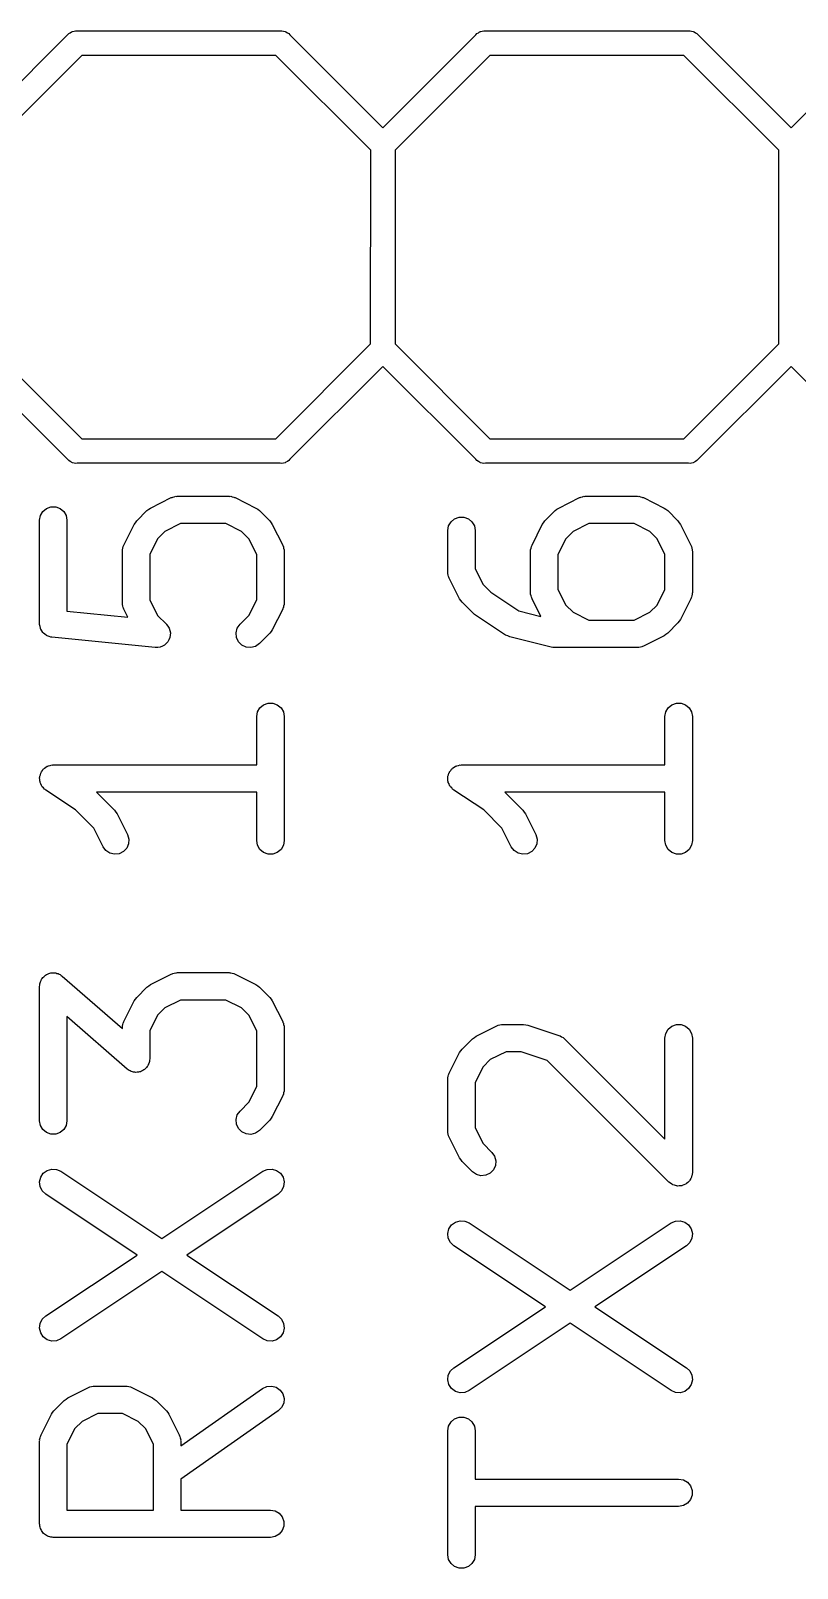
# Model space of a CAD drawing. Extents: x 91 to 202, y -131 to -74.
# Drawn here: x 167.93 to 172.69, y -89.09 to -79.51 of the extents above; entities that cross this region are included whole.
import ezdxf

# ---------------------------------------------------------------- set-up
doc = ezdxf.new("R2010")
doc.units = 0
doc.header["$MEASUREMENT"] = 0
doc.layers.add('BLACK', color=7, linetype='CONTINUOUS')

msp = doc.modelspace()

# ---------------------------------------------------------------- linework, layer by layer
at = {"layer": 'BLACK', "linetype": 'CONTINUOUS'}
for p, q in [((167.577, -80.118), (168.155, -79.5393)), ((168.155, -79.5393), (168.162, -79.5315)), ((168.162, -79.5315), (168.171, -79.5265)), ((168.171, -79.5265), (168.179, -79.5207)), ((168.179, -79.5207), (168.182, -79.5198)), ((168.182, -79.5198), (168.185, -79.5181)), ((168.185, -79.5181), (168.195, -79.5163)), ((168.195, -79.5163), (168.205, -79.5137)), ((168.205, -79.5137), (168.215, -79.5146)), ((168.215, -79.5146), (169.478, -79.5146)), ((169.478, -79.5146), (169.488, -79.5137)), ((169.488, -79.5137), (169.498, -79.5163)), ((169.498, -79.5163), (169.508, -79.5181)), ((169.508, -79.5181), (169.511, -79.5198)), ((169.511, -79.5198), (169.514, -79.5207)), ((169.514, -79.5207), (169.523, -79.5265)), ((169.523, -79.5265), (169.531, -79.5315)), ((169.531, -79.5315), (169.538, -79.5393)), ((169.538, -79.5393), (170.117, -80.118)), ((170.117, -80.118), (170.695, -79.5393)), ((170.695, -79.5393), (170.702, -79.5315)), ((170.702, -79.5315), (170.711, -79.5265)), ((170.711, -79.5265), (170.719, -79.5207)), ((170.719, -79.5207), (170.722, -79.5198)), ((170.722, -79.5198), (170.725, -79.5181)), ((170.725, -79.5181), (170.735, -79.5163)), ((170.735, -79.5163), (170.745, -79.5137)), ((170.745, -79.5137), (170.755, -79.5146)), ((170.755, -79.5146), (172.018, -79.5146)), ((172.018, -79.5146), (172.028, -79.5137)), ((172.028, -79.5137), (172.038, -79.5163)), ((172.038, -79.5163), (172.048, -79.5181)), ((172.048, -79.5181), (172.051, -79.5198)), ((172.051, -79.5198), (172.054, -79.5207)), ((172.054, -79.5207), (172.063, -79.5265)), ((172.063, -79.5265), (172.071, -79.5315)), ((172.071, -79.5315), (172.078, -79.5393)), ((172.078, -79.5393), (172.657, -80.118)), ((172.657, -80.118), (173.235, -79.5393)), ((168.243, -79.667), (167.653, -80.2574)), ((169.45, -79.667), (168.243, -79.667)), ((170.041, -80.2574), (169.45, -79.667)), ((170.783, -79.667), (170.193, -80.2574)), ((171.99, -79.667), (170.783, -79.667)), ((172.581, -80.2574), (171.99, -79.667)), ((170.04, -81.4642), (170.041, -80.2574)), ((170.193, -80.2574), (170.193, -81.4642)), ((172.581, -81.4642), (172.581, -80.2574)), ((167.653, -81.4642), (168.243, -82.0546)), ((169.45, -82.0546), (170.04, -81.4642)), ((170.193, -81.4642), (170.783, -82.0546)), ((171.99, -82.0546), (172.581, -81.4642)), ((168.155, -82.1823), (167.577, -81.6036)), ((170.117, -81.6036), (169.538, -82.1823)), ((170.695, -82.1823), (170.117, -81.6036)), ((172.657, -81.6036), (172.078, -82.1823)), ((173.235, -82.1823), (172.657, -81.6036)), ((168.243, -82.0546), (169.45, -82.0546)), ((170.783, -82.0546), (171.99, -82.0546)), ((168.162, -82.1901), (168.155, -82.1823)), ((168.171, -82.1951), (168.162, -82.1901)), ((168.179, -82.2009), (168.171, -82.1951)), ((168.182, -82.2018), (168.179, -82.2009)), ((168.185, -82.2035), (168.182, -82.2018)), ((168.195, -82.2053), (168.185, -82.2035)), ((168.205, -82.2079), (168.195, -82.2053)), ((168.215, -82.207), (168.205, -82.2079)), ((169.478, -82.207), (168.215, -82.207)), ((169.488, -82.2079), (169.478, -82.207)), ((169.498, -82.2053), (169.488, -82.2079)), ((169.508, -82.2035), (169.498, -82.2053)), ((169.511, -82.2018), (169.508, -82.2035)), ((169.514, -82.2009), (169.511, -82.2018)), ((169.523, -82.1951), (169.514, -82.2009)), ((169.531, -82.1901), (169.523, -82.1951)), ((169.538, -82.1823), (169.531, -82.1901)), ((170.702, -82.1901), (170.695, -82.1823)), ((170.711, -82.1951), (170.702, -82.1901)), ((170.719, -82.2009), (170.711, -82.1951)), ((170.722, -82.2018), (170.719, -82.2009)), ((170.725, -82.2035), (170.722, -82.2018)), ((170.735, -82.2053), (170.725, -82.2035)), ((170.745, -82.2079), (170.735, -82.2053)), ((170.755, -82.207), (170.745, -82.2079)), ((172.018, -82.207), (170.755, -82.207)), ((172.028, -82.2079), (172.018, -82.207)), ((172.038, -82.2053), (172.028, -82.2079)), ((172.048, -82.2035), (172.038, -82.2053)), ((172.051, -82.2018), (172.048, -82.2035)), ((172.054, -82.2009), (172.051, -82.2018)), ((172.063, -82.1951), (172.054, -82.2009)), ((172.071, -82.1901), (172.063, -82.1951)), ((172.078, -82.1823), (172.071, -82.1901)), ((168.671, -82.4854), (168.8, -82.421)), ((168.8, -82.421), (168.805, -82.4196)), ((168.805, -82.4196), (168.809, -82.4172)), ((168.809, -82.4172), (168.819, -82.4154)), ((168.819, -82.4154), (168.828, -82.4126)), ((168.828, -82.4126), (168.833, -82.4129)), ((168.833, -82.4129), (168.838, -82.412)), ((168.838, -82.412), (169.16, -82.412)), ((169.16, -82.412), (169.165, -82.4129)), ((169.165, -82.4129), (169.17, -82.4126)), ((169.17, -82.4126), (169.179, -82.4154)), ((169.179, -82.4154), (169.189, -82.4172)), ((169.189, -82.4172), (169.193, -82.4196)), ((169.193, -82.4196), (169.198, -82.421)), ((169.198, -82.421), (169.327, -82.4854)), ((171.211, -82.4854), (171.34, -82.421)), ((171.34, -82.421), (171.345, -82.4196)), ((171.345, -82.4196), (171.349, -82.4172)), ((171.349, -82.4172), (171.359, -82.4154)), ((171.359, -82.4154), (171.368, -82.4126)), ((171.368, -82.4126), (171.373, -82.4129)), ((171.373, -82.4129), (171.378, -82.412)), ((171.378, -82.412), (171.7, -82.412)), ((171.7, -82.412), (171.705, -82.4129)), ((171.705, -82.4129), (171.71, -82.4126)), ((171.71, -82.4126), (171.719, -82.4154)), ((171.719, -82.4154), (171.729, -82.4172)), ((171.729, -82.4172), (171.733, -82.4196)), ((171.733, -82.4196), (171.738, -82.421)), ((171.738, -82.421), (171.867, -82.4854)), ((167.986, -82.5325), (168.001, -82.5069)), ((168.001, -82.5069), (168.023, -82.4878)), ((168.023, -82.4878), (168.051, -82.4777)), ((168.051, -82.4777), (168.081, -82.4777)), ((168.081, -82.4777), (168.109, -82.4878)), ((168.109, -82.4878), (168.131, -82.5069)), ((168.131, -82.5069), (168.146, -82.5325)), ((168.585, -82.5657), (168.649, -82.5014)), ((168.649, -82.5014), (168.66, -82.4935)), ((168.66, -82.4935), (168.671, -82.4854)), ((169.327, -82.4854), (169.338, -82.4935)), ((169.338, -82.4935), (169.349, -82.5014)), ((169.349, -82.5014), (169.413, -82.5657)), ((171.125, -82.5657), (171.189, -82.5014)), ((171.189, -82.5014), (171.2, -82.4935)), ((171.2, -82.4935), (171.211, -82.4854)), ((171.867, -82.4854), (171.878, -82.4935)), ((171.878, -82.4935), (171.889, -82.5014)), ((171.889, -82.5014), (171.953, -82.5657)), ((167.981, -82.5617), (167.986, -82.5325)), ((167.981, -83.2052), (167.981, -82.5617)), ((168.146, -82.5325), (168.151, -82.5617)), ((168.151, -82.5617), (168.151, -83.128)), ((168.505, -82.7166), (168.569, -82.5879)), ((168.569, -82.5879), (168.577, -82.5769)), ((168.577, -82.5769), (168.585, -82.5657)), ((168.858, -82.5827), (168.76, -82.6319)), ((169.14, -82.5827), (168.858, -82.5827)), ((169.238, -82.6319), (169.14, -82.5827)), ((169.413, -82.5657), (169.421, -82.5769)), ((169.421, -82.5769), (169.429, -82.5879)), ((169.429, -82.5879), (169.494, -82.7166)), ((170.521, -82.6261), (170.526, -82.5969)), ((170.526, -82.5969), (170.541, -82.5712)), ((170.541, -82.5712), (170.563, -82.5522)), ((170.563, -82.5522), (170.591, -82.542)), ((170.591, -82.542), (170.621, -82.542)), ((170.621, -82.542), (170.649, -82.5522)), ((170.649, -82.5522), (170.671, -82.5712)), ((170.671, -82.5712), (170.686, -82.5969)), ((170.686, -82.5969), (170.691, -82.6261)), ((171.045, -82.7166), (171.109, -82.5879)), ((171.109, -82.5879), (171.117, -82.5769)), ((171.117, -82.5769), (171.125, -82.5657)), ((171.398, -82.5827), (171.3, -82.6319)), ((171.68, -82.5827), (171.398, -82.5827)), ((171.778, -82.6319), (171.68, -82.5827)), ((171.953, -82.5657), (171.961, -82.5769)), ((171.961, -82.5769), (171.969, -82.5879)), ((171.969, -82.5879), (172.034, -82.7166)), ((168.715, -82.6766), (168.666, -82.7749)), ((168.76, -82.6319), (168.715, -82.6766)), ((169.283, -82.6766), (169.238, -82.6319)), ((169.332, -82.7749), (169.283, -82.6766)), ((170.521, -82.8835), (170.521, -82.6261)), ((170.691, -82.6261), (170.691, -82.8633)), ((171.255, -82.6766), (171.206, -82.7749)), ((171.3, -82.6319), (171.255, -82.6766)), ((171.823, -82.6766), (171.778, -82.6319)), ((171.872, -82.7749), (171.823, -82.6766)), ((168.496, -82.745), (168.499, -82.7354)), ((168.496, -82.7499), (168.496, -82.745)), ((168.496, -82.7548), (168.496, -82.7499)), ((168.496, -83.0765), (168.496, -82.7548)), ((168.499, -82.7354), (168.501, -82.7256)), ((168.501, -82.7256), (168.503, -82.7213)), ((168.503, -82.7213), (168.505, -82.7166)), ((168.666, -82.7749), (168.666, -83.0563)), ((169.332, -83.0563), (169.332, -82.7749)), ((169.494, -82.7166), (169.495, -82.7213)), ((169.495, -82.7213), (169.498, -82.7256)), ((169.498, -82.7256), (169.499, -82.7354)), ((169.499, -82.7354), (169.502, -82.745)), ((169.502, -82.745), (169.502, -82.7499)), ((169.502, -82.7499), (169.503, -82.7548)), ((169.503, -82.7548), (169.503, -83.0765)), ((171.036, -82.745), (171.039, -82.7354)), ((171.036, -82.7499), (171.036, -82.745)), ((171.036, -82.7548), (171.036, -82.7499)), ((171.036, -83.0121), (171.036, -82.7548)), ((171.039, -82.7354), (171.041, -82.7256)), ((171.041, -82.7256), (171.043, -82.7213)), ((171.043, -82.7213), (171.045, -82.7166)), ((171.206, -82.7749), (171.206, -82.992)), ((171.872, -82.992), (171.872, -82.7749)), ((172.034, -82.7166), (172.035, -82.7213)), ((172.035, -82.7213), (172.038, -82.7256)), ((172.038, -82.7256), (172.039, -82.7354)), ((172.039, -82.7354), (172.042, -82.745)), ((172.042, -82.745), (172.042, -82.7499)), ((172.042, -82.7499), (172.043, -82.7548)), ((172.043, -82.7548), (172.043, -83.0121)), ((170.522, -82.8883), (170.521, -82.8835)), ((170.521, -82.8932), (170.522, -82.8883)), ((170.524, -82.9028), (170.521, -82.8932)), ((170.526, -82.9126), (170.524, -82.9028)), ((170.691, -82.8633), (170.741, -82.9616)), ((170.528, -82.9169), (170.526, -82.9126)), ((170.53, -82.9216), (170.528, -82.9169)), ((170.594, -83.0503), (170.53, -82.9216)), ((170.741, -82.9616), (170.789, -83.0102)), ((171.206, -82.992), (171.255, -83.0903)), ((171.823, -83.0903), (171.872, -82.992)), ((168.496, -83.0813), (168.496, -83.0765)), ((168.496, -83.0862), (168.496, -83.0813)), ((168.499, -83.0958), (168.496, -83.0862)), ((168.501, -83.1057), (168.499, -83.0958)), ((168.666, -83.0563), (168.715, -83.1546)), ((169.283, -83.1546), (169.332, -83.0563)), ((169.499, -83.0958), (169.498, -83.1057)), ((169.502, -83.0862), (169.499, -83.0958)), ((169.503, -83.0765), (169.502, -83.0813)), ((169.502, -83.0813), (169.502, -83.0862)), ((170.602, -83.0613), (170.594, -83.0503)), ((170.61, -83.0725), (170.602, -83.0613)), ((170.674, -83.1368), (170.61, -83.0725)), ((170.789, -83.0102), (170.963, -83.126)), ((171.036, -83.017), (171.036, -83.0121)), ((171.036, -83.0219), (171.036, -83.017)), ((171.039, -83.0315), (171.036, -83.0219)), ((171.041, -83.0413), (171.039, -83.0315)), ((171.043, -83.0456), (171.041, -83.0413)), ((171.045, -83.0503), (171.043, -83.0456)), ((171.099, -83.1601), (171.045, -83.0503)), ((171.255, -83.0903), (171.3, -83.135)), ((171.778, -83.135), (171.823, -83.0903)), ((172.034, -83.0503), (171.969, -83.179)), ((172.035, -83.0456), (172.034, -83.0503)), ((172.038, -83.0413), (172.035, -83.0456)), ((172.039, -83.0315), (172.038, -83.0413)), ((172.042, -83.0219), (172.039, -83.0315)), ((172.043, -83.0121), (172.042, -83.017)), ((172.042, -83.017), (172.042, -83.0219)), ((168.151, -83.128), (168.53, -83.1658)), ((168.503, -83.1099), (168.501, -83.1057)), ((168.505, -83.1147), (168.503, -83.1099)), ((168.53, -83.1658), (168.505, -83.1147)), ((168.715, -83.1546), (168.77, -83.2092)), ((169.228, -83.2092), (169.283, -83.1546)), ((169.494, -83.1147), (169.429, -83.2434)), ((169.495, -83.1099), (169.494, -83.1147)), ((169.498, -83.1057), (169.495, -83.1099)), ((170.681, -83.1417), (170.674, -83.1368)), ((170.687, -83.1475), (170.681, -83.1417)), ((170.88, -83.2762), (170.687, -83.1475)), ((170.963, -83.126), (171.099, -83.1601)), ((171.3, -83.135), (171.398, -83.1842)), ((171.398, -83.1842), (171.68, -83.1842)), ((171.68, -83.1842), (171.778, -83.135)), ((171.961, -83.19), (171.953, -83.2012)), ((171.969, -83.179), (171.961, -83.19)), ((167.981, -83.2084), (167.981, -83.2052)), ((167.981, -83.2116), (167.981, -83.2084)), ((167.984, -83.2229), (167.981, -83.2116)), ((167.986, -83.2344), (167.984, -83.2229)), ((167.987, -83.2372), (167.986, -83.2344)), ((167.988, -83.2403), (167.987, -83.2372)), ((167.995, -83.2499), (167.988, -83.2403)), ((168.001, -83.26), (167.995, -83.2499)), ((168.003, -83.2621), (168.001, -83.26)), ((168.005, -83.2648), (168.003, -83.2621)), ((168.014, -83.2716), (168.005, -83.2648)), ((168.023, -83.2791), (168.014, -83.2716)), ((168.026, -83.2802), (168.023, -83.2791)), ((168.029, -83.2821), (168.026, -83.2802)), ((168.04, -83.2852), (168.029, -83.2821)), ((168.051, -83.2892), (168.04, -83.2852)), ((168.054, -83.2892), (168.051, -83.2892)), ((168.058, -83.2901), (168.054, -83.2892)), ((168.77, -83.2092), (168.77, -83.2096)), ((168.77, -83.2096), (168.771, -83.2099)), ((168.771, -83.2099), (168.779, -83.2217)), ((168.779, -83.2217), (168.787, -83.2335)), ((168.787, -83.2335), (168.787, -83.234)), ((168.787, -83.234), (168.787, -83.2344)), ((168.787, -83.2344), (168.791, -83.2483)), ((168.791, -83.2483), (168.795, -83.2621)), ((168.793, -83.2773), (168.792, -83.2916)), ((168.795, -83.2631), (168.793, -83.2773)), ((168.795, -83.2621), (168.795, -83.2626)), ((168.795, -83.2626), (168.795, -83.2631)), ((169.204, -83.2621), (169.211, -83.2335)), ((169.206, -83.2916), (169.204, -83.2621)), ((169.211, -83.2335), (169.228, -83.2092)), ((169.413, -83.2655), (169.349, -83.3299)), ((169.421, -83.2543), (169.413, -83.2655)), ((169.429, -83.2434), (169.421, -83.2543)), ((170.894, -83.282), (170.88, -83.2762)), ((170.907, -83.288), (170.894, -83.282)), ((171.164, -83.3523), (170.907, -83.288)), ((171.867, -83.2815), (171.738, -83.3459)), ((171.878, -83.2734), (171.867, -83.2815)), ((171.889, -83.2655), (171.878, -83.2734)), ((171.953, -83.2012), (171.889, -83.2655)), ((168.701, -83.3545), (168.058, -83.2901)), ((168.702, -83.3544), (168.701, -83.3545)), ((168.716, -83.3533), (168.702, -83.3546)), ((168.702, -83.3546), (168.702, -83.3544)), ((168.731, -83.3522), (168.716, -83.3533)), ((168.732, -83.352), (168.731, -83.352)), ((168.731, -83.352), (168.731, -83.3522)), ((168.745, -83.3459), (168.732, -83.352)), ((168.758, -83.34), (168.745, -83.3459)), ((168.769, -83.3293), (168.758, -83.3394)), ((168.758, -83.3394), (168.758, -83.3397)), ((168.758, -83.3397), (168.758, -83.34)), ((168.779, -83.3193), (168.769, -83.3293)), ((168.786, -83.3055), (168.779, -83.3185)), ((168.779, -83.3185), (168.779, -83.3189)), ((168.779, -83.3189), (168.779, -83.3193)), ((168.792, -83.2926), (168.786, -83.3055)), ((168.792, -83.2916), (168.792, -83.2921)), ((168.792, -83.2921), (168.792, -83.2926)), ((169.219, -83.3185), (169.206, -83.2916)), ((169.24, -83.3394), (169.219, -83.3185)), ((169.267, -83.352), (169.24, -83.3394)), ((169.296, -83.3546), (169.267, -83.352)), ((169.325, -83.3469), (169.296, -83.3546)), ((169.349, -83.3299), (169.325, -83.3469)), ((171.175, -83.3531), (171.164, -83.3523)), ((171.185, -83.3549), (171.175, -83.3531)), ((171.7, -83.3549), (171.185, -83.3549)), ((171.705, -83.354), (171.7, -83.3549)), ((171.71, -83.3543), (171.705, -83.354)), ((171.719, -83.3515), (171.71, -83.3543)), ((171.729, -83.3497), (171.719, -83.3515)), ((171.733, -83.3473), (171.729, -83.3497)), ((171.738, -83.3459), (171.733, -83.3473)), ((169.332, -83.7843), (169.337, -83.7551)), ((169.337, -83.7551), (169.352, -83.7294)), ((169.352, -83.7294), (169.375, -83.7104)), ((169.375, -83.7104), (169.403, -83.7003)), ((169.403, -83.7003), (169.432, -83.7003)), ((169.432, -83.7003), (169.46, -83.7104)), ((169.46, -83.7104), (169.483, -83.7294)), ((169.483, -83.7294), (169.498, -83.7551)), ((169.498, -83.7551), (169.503, -83.7843)), ((171.872, -83.7843), (171.877, -83.7551)), ((171.877, -83.7551), (171.892, -83.7294)), ((171.892, -83.7294), (171.915, -83.7104)), ((171.915, -83.7104), (171.943, -83.7003)), ((171.943, -83.7003), (171.972, -83.7003)), ((171.972, -83.7003), (172, -83.7104)), ((172, -83.7104), (172.023, -83.7294)), ((172.023, -83.7294), (172.038, -83.7551)), ((172.038, -83.7551), (172.043, -83.7843)), ((169.332, -84.085), (169.332, -83.7843)), ((169.503, -83.7843), (169.503, -84.5565)), ((171.872, -84.085), (171.872, -83.7843)), ((172.043, -83.7843), (172.043, -84.5565)), ((167.982, -84.1556), (167.986, -84.146)), ((167.986, -84.146), (167.988, -84.1361)), ((167.988, -84.1361), (167.991, -84.1322)), ((167.991, -84.1322), (167.992, -84.1277)), ((167.992, -84.1277), (167.999, -84.1199)), ((167.999, -84.1199), (168.004, -84.1114)), ((168.004, -84.1114), (168.008, -84.1086)), ((168.008, -84.1086), (168.011, -84.105)), ((168.011, -84.105), (168.02, -84.0999)), ((168.02, -84.0999), (168.028, -84.0939)), ((168.028, -84.0939), (168.033, -84.0926)), ((168.033, -84.0926), (168.037, -84.0902)), ((168.037, -84.0902), (168.047, -84.0884)), ((168.047, -84.0884), (168.057, -84.0856)), ((168.057, -84.0856), (168.061, -84.0859)), ((168.061, -84.0859), (168.066, -84.085)), ((168.066, -84.085), (169.332, -84.085)), ((170.522, -84.1556), (170.526, -84.146)), ((170.526, -84.146), (170.528, -84.1361)), ((170.528, -84.1361), (170.531, -84.1322)), ((170.531, -84.1322), (170.532, -84.1277)), ((170.532, -84.1277), (170.539, -84.1199)), ((170.539, -84.1199), (170.544, -84.1114)), ((170.544, -84.1114), (170.548, -84.1086)), ((170.548, -84.1086), (170.551, -84.105)), ((170.551, -84.105), (170.56, -84.0999)), ((170.56, -84.0999), (170.568, -84.0939)), ((170.568, -84.0939), (170.573, -84.0926)), ((170.573, -84.0926), (170.577, -84.0902)), ((170.577, -84.0902), (170.587, -84.0884)), ((170.587, -84.0884), (170.597, -84.0856)), ((170.597, -84.0856), (170.601, -84.0859)), ((170.601, -84.0859), (170.606, -84.085)), ((170.606, -84.085), (171.872, -84.085)), ((167.981, -84.1649), (167.982, -84.1603)), ((167.982, -84.175), (167.981, -84.1649)), ((167.982, -84.1603), (167.982, -84.1556)), ((167.982, -84.1852), (167.982, -84.175)), ((167.984, -84.1897), (167.982, -84.1852)), ((167.984, -84.1944), (167.984, -84.1897)), ((167.989, -84.2035), (167.984, -84.1944)), ((167.992, -84.2131), (167.989, -84.2035)), ((167.995, -84.2167), (167.992, -84.2131)), ((167.997, -84.2209), (167.995, -84.2167)), ((168.005, -84.228), (167.997, -84.2209)), ((168.011, -84.2358), (168.005, -84.228)), ((168.015, -84.2381), (168.011, -84.2358)), ((168.019, -84.2414), (168.015, -84.2381)), ((168.205, -84.3654), (168.019, -84.2414)), ((170.521, -84.1649), (170.522, -84.1603)), ((170.522, -84.175), (170.521, -84.1649)), ((170.522, -84.1603), (170.522, -84.1556)), ((170.522, -84.1852), (170.522, -84.175)), ((170.524, -84.1897), (170.522, -84.1852)), ((170.524, -84.1944), (170.524, -84.1897)), ((170.529, -84.2035), (170.524, -84.1944)), ((170.532, -84.2131), (170.529, -84.2035)), ((170.535, -84.2167), (170.532, -84.2131)), ((170.537, -84.2209), (170.535, -84.2167)), ((170.545, -84.228), (170.537, -84.2209)), ((170.551, -84.2358), (170.545, -84.228)), ((170.555, -84.2381), (170.551, -84.2358)), ((170.559, -84.2414), (170.555, -84.2381)), ((170.745, -84.3654), (170.559, -84.2414)), ((169.332, -84.2557), (168.336, -84.2557)), ((168.336, -84.2557), (168.448, -84.3674)), ((169.332, -84.5565), (169.332, -84.2557)), ((171.872, -84.2557), (170.876, -84.2557)), ((170.876, -84.2557), (170.988, -84.3674)), ((171.872, -84.5565), (171.872, -84.2557)), ((168.318, -84.4783), (168.205, -84.3654)), ((168.448, -84.3674), (168.456, -84.3786)), ((168.456, -84.3786), (168.464, -84.3896)), ((168.464, -84.3896), (168.528, -84.5183)), ((170.858, -84.4783), (170.745, -84.3654)), ((170.988, -84.3674), (170.996, -84.3786)), ((170.996, -84.3786), (171.004, -84.3896)), ((171.004, -84.3896), (171.068, -84.5183)), ((168.376, -84.5946), (168.318, -84.4783)), ((168.528, -84.5183), (168.537, -84.5467)), ((170.916, -84.5946), (170.858, -84.4783)), ((171.068, -84.5183), (171.077, -84.5467)), ((168.393, -84.6184), (168.376, -84.5946)), ((168.418, -84.6348), (168.393, -84.6184)), ((168.503, -84.625), (168.476, -84.6383)), ((168.523, -84.6035), (168.503, -84.625)), ((168.535, -84.5763), (168.523, -84.6035)), ((168.537, -84.5467), (168.535, -84.5763)), ((169.337, -84.5857), (169.332, -84.5565)), ((169.352, -84.6113), (169.337, -84.5857)), ((169.375, -84.6304), (169.352, -84.6113)), ((169.483, -84.6113), (169.46, -84.6304)), ((169.498, -84.5857), (169.483, -84.6113)), ((169.503, -84.5565), (169.498, -84.5857)), ((170.933, -84.6184), (170.916, -84.5946)), ((170.958, -84.6348), (170.933, -84.6184)), ((171.043, -84.625), (171.016, -84.6383)), ((171.063, -84.6035), (171.043, -84.625)), ((171.075, -84.5763), (171.063, -84.6035)), ((171.077, -84.5467), (171.075, -84.5763)), ((171.877, -84.5857), (171.872, -84.5565)), ((171.892, -84.6113), (171.877, -84.5857)), ((171.915, -84.6304), (171.892, -84.6113)), ((172.023, -84.6113), (172, -84.6304)), ((172.038, -84.5857), (172.023, -84.6113)), ((172.043, -84.5565), (172.038, -84.5857)), ((168.447, -84.6417), (168.418, -84.6348)), ((168.476, -84.6383), (168.447, -84.6417)), ((169.403, -84.6405), (169.375, -84.6304)), ((169.432, -84.6405), (169.403, -84.6405)), ((169.46, -84.6304), (169.432, -84.6405)), ((170.987, -84.6417), (170.958, -84.6348)), ((171.016, -84.6383), (170.987, -84.6417)), ((171.943, -84.6405), (171.915, -84.6304)), ((171.972, -84.6405), (171.943, -84.6405)), ((172, -84.6304), (171.972, -84.6405)), ((168.013, -85.3976), (168.018, -85.3944)), ((168.018, -85.3944), (168.023, -85.3902)), ((168.023, -85.3902), (168.031, -85.3873)), ((168.031, -85.3873), (168.039, -85.3833)), ((168.039, -85.3833), (168.045, -85.3823)), ((168.045, -85.3823), (168.051, -85.38)), ((168.051, -85.38), (168.06, -85.38)), ((168.06, -85.38), (168.068, -85.3788)), ((168.068, -85.3788), (168.074, -85.38)), ((168.074, -85.38), (168.081, -85.38)), ((168.081, -85.38), (168.089, -85.3829)), ((168.089, -85.3829), (168.097, -85.3845)), ((168.097, -85.3845), (168.103, -85.3879)), ((168.103, -85.3879), (168.109, -85.3902)), ((168.109, -85.3902), (168.115, -85.3955)), ((168.115, -85.3955), (168.122, -85.3999)), ((168.671, -85.4521), (168.8, -85.3878)), ((168.8, -85.3878), (168.805, -85.3864)), ((168.805, -85.3864), (168.809, -85.3839)), ((168.809, -85.3839), (168.819, -85.3822)), ((168.819, -85.3822), (168.828, -85.3793)), ((168.828, -85.3793), (168.833, -85.3796)), ((168.833, -85.3796), (168.838, -85.3787)), ((168.838, -85.3787), (169.16, -85.3787)), ((169.16, -85.3787), (169.165, -85.3796)), ((169.165, -85.3796), (169.17, -85.3793)), ((169.17, -85.3793), (169.179, -85.3822)), ((169.179, -85.3822), (169.189, -85.3839)), ((169.189, -85.3839), (169.193, -85.3864)), ((169.193, -85.3864), (169.198, -85.3878)), ((169.198, -85.3878), (169.327, -85.4521)), ((167.981, -85.4641), (167.982, -85.4559)), ((167.981, -86.3006), (167.981, -85.4641)), ((167.982, -85.4475), (167.985, -85.4414)), ((167.982, -85.4559), (167.982, -85.4475)), ((167.985, -85.4414), (167.986, -85.4349)), ((167.986, -85.4349), (167.99, -85.4277)), ((167.99, -85.4277), (167.993, -85.4199)), ((167.993, -85.4199), (167.997, -85.4149)), ((167.997, -85.4149), (168.001, -85.4092)), ((168.001, -85.4092), (168.007, -85.4039)), ((168.007, -85.4039), (168.013, -85.3976)), ((168.122, -85.3999), (168.496, -85.7264)), ((168.585, -85.5324), (168.649, -85.4681)), ((168.649, -85.4681), (168.66, -85.4603)), ((168.66, -85.4603), (168.671, -85.4521)), ((169.327, -85.4521), (169.338, -85.4602)), ((169.338, -85.4602), (169.349, -85.4681)), ((169.349, -85.4681), (169.413, -85.5324)), ((168.505, -85.6833), (168.569, -85.5546)), ((168.569, -85.5546), (168.577, -85.5436)), ((168.577, -85.5436), (168.585, -85.5324)), ((168.858, -85.5494), (168.76, -85.5986)), ((169.14, -85.5494), (168.858, -85.5494)), ((169.238, -85.5986), (169.14, -85.5494)), ((169.413, -85.5324), (169.421, -85.5436)), ((169.421, -85.5436), (169.429, -85.5546)), ((169.429, -85.5546), (169.494, -85.6833)), ((168.525, -85.9787), (168.151, -85.6522)), ((168.151, -85.6522), (168.151, -86.3006)), ((168.715, -85.6433), (168.666, -85.7416)), ((168.76, -85.5986), (168.715, -85.6433)), ((169.283, -85.6433), (169.238, -85.5986)), ((169.332, -85.7416), (169.283, -85.6433)), ((168.496, -85.7117), (168.499, -85.7021)), ((168.496, -85.7166), (168.496, -85.7117)), ((168.496, -85.7215), (168.496, -85.7166)), ((168.496, -85.7264), (168.496, -85.7215)), ((168.499, -85.7021), (168.501, -85.6923)), ((168.501, -85.6923), (168.503, -85.688)), ((168.503, -85.688), (168.505, -85.6833)), ((168.666, -85.7416), (168.666, -85.9145)), ((169.332, -86.0874), (169.332, -85.7416)), ((169.494, -85.6833), (169.495, -85.688)), ((169.495, -85.688), (169.498, -85.6923)), ((169.498, -85.6923), (169.499, -85.7021)), ((169.499, -85.7021), (169.502, -85.7117)), ((169.502, -85.7117), (169.502, -85.7166)), ((169.502, -85.7166), (169.503, -85.7215)), ((169.503, -85.7215), (169.503, -86.1076)), ((170.686, -85.782), (170.697, -85.7738)), ((170.697, -85.7738), (170.825, -85.7095)), ((170.825, -85.7095), (170.83, -85.7081)), ((170.83, -85.7081), (170.834, -85.7056)), ((170.834, -85.7056), (170.844, -85.7039)), ((170.844, -85.7039), (170.854, -85.701)), ((170.854, -85.701), (170.859, -85.7013)), ((170.859, -85.7013), (170.863, -85.7005)), ((170.863, -85.7005), (170.992, -85.7005)), ((170.992, -85.7005), (171.006, -85.7029)), ((171.006, -85.7029), (171.019, -85.7049)), ((171.019, -85.7049), (171.212, -85.7692)), ((171.212, -85.7692), (171.217, -85.7715)), ((171.217, -85.7715), (171.221, -85.7728)), ((171.221, -85.7728), (171.229, -85.7786)), ((171.872, -85.7858), (171.877, -85.7566)), ((171.877, -85.7566), (171.892, -85.731)), ((171.892, -85.731), (171.915, -85.7119)), ((171.915, -85.7119), (171.943, -85.7018)), ((171.943, -85.7018), (171.972, -85.7018)), ((171.972, -85.7018), (172, -85.7119)), ((172, -85.7119), (172.023, -85.731)), ((172.023, -85.731), (172.038, -85.7566)), ((172.038, -85.7566), (172.043, -85.7858)), ((170.594, -85.8764), (170.602, -85.8654)), ((170.602, -85.8654), (170.61, -85.8542)), ((170.61, -85.8542), (170.674, -85.7898)), ((170.674, -85.7898), (170.686, -85.782)), ((170.884, -85.8712), (170.785, -85.9203)), ((170.978, -85.8712), (170.884, -85.8712)), ((171.139, -85.9248), (170.978, -85.8712)), ((171.229, -85.7786), (171.238, -85.7833)), ((171.238, -85.7833), (171.242, -85.787)), ((171.242, -85.787), (171.246, -85.7898)), ((171.246, -85.7898), (171.872, -86.4163)), ((171.872, -86.4163), (171.872, -85.7858)), ((172.043, -85.7858), (172.043, -86.6223)), ((168.646, -85.9694), (168.64, -85.9747)), ((168.65, -85.9637), (168.646, -85.9694)), ((168.654, -85.9587), (168.65, -85.9637)), ((168.657, -85.9509), (168.654, -85.9587)), ((168.661, -85.9437), (168.657, -85.9509)), ((168.662, -85.9372), (168.661, -85.9437)), ((168.665, -85.9311), (168.662, -85.9372)), ((168.666, -85.9145), (168.665, -85.9227)), ((168.665, -85.9227), (168.665, -85.9311)), ((170.53, -86.005), (170.594, -85.8764)), ((170.741, -85.9651), (170.691, -86.0634)), ((170.785, -85.9203), (170.741, -85.9651)), ((171.897, -86.6827), (171.139, -85.9248)), ((168.532, -85.9831), (168.525, -85.9787)), ((168.538, -85.9884), (168.532, -85.9831)), ((168.544, -85.9907), (168.538, -85.9884)), ((168.55, -85.9941), (168.544, -85.9907)), ((168.558, -85.9957), (168.55, -85.9941)), ((168.566, -85.9986), (168.558, -85.9957)), ((168.573, -85.9986), (168.566, -85.9986)), ((168.579, -85.9998), (168.573, -85.9986)), ((168.587, -85.9986), (168.579, -85.9998)), ((168.596, -85.9986), (168.587, -85.9986)), ((168.602, -85.9963), (168.596, -85.9986)), ((168.608, -85.9953), (168.602, -85.9963)), ((168.616, -85.9913), (168.608, -85.9953)), ((168.624, -85.9884), (168.616, -85.9913)), ((168.629, -85.9842), (168.624, -85.9884)), ((168.634, -85.981), (168.629, -85.9842)), ((168.64, -85.9747), (168.634, -85.981)), ((170.521, -86.0335), (170.524, -86.0239)), ((170.522, -86.0384), (170.521, -86.0335)), ((170.521, -86.0432), (170.522, -86.0384)), ((170.521, -86.3649), (170.521, -86.0432)), ((170.524, -86.0239), (170.526, -86.014)), ((170.526, -86.014), (170.528, -86.0098)), ((170.528, -86.0098), (170.53, -86.005)), ((170.691, -86.0634), (170.691, -86.3448)), ((169.283, -86.1857), (169.332, -86.0874)), ((169.494, -86.1457), (169.429, -86.2744)), ((169.495, -86.141), (169.494, -86.1457)), ((169.498, -86.1367), (169.495, -86.141)), ((169.499, -86.1269), (169.498, -86.1367)), ((169.502, -86.1173), (169.499, -86.1269)), ((169.503, -86.1076), (169.502, -86.1124)), ((169.502, -86.1124), (169.502, -86.1173)), ((169.211, -86.2645), (169.228, -86.2403)), ((169.228, -86.2403), (169.283, -86.1857)), ((167.986, -86.3298), (167.981, -86.3006)), ((168.001, -86.3555), (167.986, -86.3298)), ((168.146, -86.3298), (168.131, -86.3555)), ((168.151, -86.3006), (168.146, -86.3298)), ((169.204, -86.2932), (169.211, -86.2645)), ((169.206, -86.3227), (169.204, -86.2932)), ((169.219, -86.3495), (169.206, -86.3227)), ((169.24, -86.3705), (169.219, -86.3495)), ((169.413, -86.2966), (169.349, -86.3609)), ((169.421, -86.2854), (169.413, -86.2966)), ((169.429, -86.2744), (169.421, -86.2854)), ((170.691, -86.3448), (170.741, -86.4431)), ((168.023, -86.3745), (168.001, -86.3555)), ((168.051, -86.3846), (168.023, -86.3745)), ((168.081, -86.3846), (168.051, -86.3846)), ((168.109, -86.3745), (168.081, -86.3846)), ((168.131, -86.3555), (168.109, -86.3745)), ((169.267, -86.383), (169.24, -86.3705)), ((169.296, -86.3856), (169.267, -86.383)), ((169.325, -86.3779), (169.296, -86.3856)), ((169.349, -86.3609), (169.325, -86.3779)), ((170.522, -86.3698), (170.521, -86.3649)), ((170.521, -86.3747), (170.522, -86.3698)), ((170.524, -86.3843), (170.521, -86.3747)), ((170.526, -86.3941), (170.524, -86.3843)), ((170.528, -86.3984), (170.526, -86.3941)), ((170.53, -86.4031), (170.528, -86.3984)), ((170.594, -86.5318), (170.53, -86.4031)), ((170.741, -86.4431), (170.795, -86.4976)), ((170.602, -86.5428), (170.594, -86.5318)), ((170.61, -86.554), (170.602, -86.5428)), ((170.795, -86.4976), (170.812, -86.5219)), ((170.812, -86.5219), (170.82, -86.5505)), ((167.988, -86.6524), (168.004, -86.6277)), ((168.004, -86.6277), (168.028, -86.6102)), ((168.028, -86.6102), (168.057, -86.6019)), ((168.057, -86.6019), (168.086, -86.6038)), ((168.086, -86.6038), (168.113, -86.6157)), ((168.113, -86.6157), (168.742, -87.0345)), ((168.742, -87.0345), (169.37, -86.6157)), ((169.37, -86.6157), (169.397, -86.6038)), ((169.397, -86.6038), (169.427, -86.6019)), ((169.427, -86.6019), (169.455, -86.6102)), ((169.455, -86.6102), (169.479, -86.6277)), ((169.479, -86.6277), (169.496, -86.6524)), ((170.674, -86.6183), (170.61, -86.554)), ((170.699, -86.6353), (170.674, -86.6183)), ((170.727, -86.643), (170.699, -86.6353)), ((170.784, -86.6279), (170.757, -86.6404)), ((170.805, -86.6069), (170.784, -86.6279)), ((170.817, -86.5801), (170.805, -86.6069)), ((170.82, -86.5505), (170.817, -86.5801)), ((172.041, -86.6333), (172.04, -86.6444)), ((172.043, -86.6223), (172.041, -86.6333)), ((167.981, -86.6812), (167.988, -86.6524)), ((167.984, -86.7106), (167.981, -86.6812)), ((167.997, -86.7372), (167.984, -86.7106)), ((169.499, -86.7106), (169.486, -86.7372)), ((169.496, -86.6524), (169.503, -86.6812)), ((169.503, -86.6812), (169.499, -86.7106)), ((170.757, -86.6404), (170.727, -86.643)), ((171.906, -86.6891), (171.897, -86.6827)), ((171.915, -86.6962), (171.906, -86.6891)), ((171.918, -86.6975), (171.915, -86.6962)), ((171.921, -86.6997), (171.918, -86.6975)), ((171.932, -86.7026), (171.921, -86.6997)), ((171.943, -86.7064), (171.932, -86.7026)), ((171.946, -86.7064), (171.943, -86.7064)), ((171.95, -86.7074), (171.946, -86.7064)), ((171.961, -86.7064), (171.95, -86.7074)), ((171.972, -86.7064), (171.961, -86.7064)), ((171.976, -86.7051), (171.972, -86.7064)), ((171.979, -86.7048), (171.976, -86.7051)), ((171.99, -86.7001), (171.979, -86.7048)), ((172, -86.6962), (171.99, -86.7001)), ((172.003, -86.6938), (172, -86.6962)), ((172.006, -86.6922), (172.003, -86.6938)), ((172.014, -86.6844), (172.006, -86.6922)), ((172.023, -86.6772), (172.014, -86.6844)), ((172.025, -86.6739), (172.023, -86.6772)), ((172.027, -86.6713), (172.025, -86.6739)), ((172.032, -86.6612), (172.027, -86.6713)), ((172.038, -86.6515), (172.032, -86.6612)), ((172.04, -86.6444), (172.038, -86.6478)), ((172.038, -86.6478), (172.038, -86.6515)), ((168.019, -86.7577), (167.997, -86.7372)), ((168.588, -87.1371), (168.019, -86.7577)), ((169.465, -86.7577), (168.896, -87.1371)), ((169.486, -86.7372), (169.465, -86.7577)), ((170.568, -86.9319), (170.597, -86.9236)), ((170.597, -86.9236), (170.626, -86.9255)), ((170.626, -86.9255), (170.653, -86.9374)), ((171.91, -86.9374), (171.937, -86.9255)), ((171.937, -86.9255), (171.967, -86.9236)), ((171.967, -86.9236), (171.995, -86.9319)), ((170.521, -87.0029), (170.528, -86.9741)), ((170.524, -87.0324), (170.521, -87.0029)), ((170.528, -86.9741), (170.544, -86.9495)), ((170.544, -86.9495), (170.568, -86.9319)), ((170.653, -86.9374), (171.282, -87.3563)), ((171.282, -87.3563), (171.91, -86.9374)), ((171.995, -86.9319), (172.019, -86.9495)), ((172.019, -86.9495), (172.036, -86.9741)), ((172.036, -86.9741), (172.043, -87.0029)), ((172.043, -87.0029), (172.039, -87.0324)), ((170.537, -87.0589), (170.524, -87.0324)), ((170.559, -87.0794), (170.537, -87.0589)), ((171.128, -87.4588), (170.559, -87.0794)), ((172.005, -87.0794), (171.436, -87.4588)), ((172.026, -87.0589), (172.005, -87.0794)), ((172.039, -87.0324), (172.026, -87.0589)), ((168.019, -87.5165), (168.588, -87.1371)), ((168.896, -87.1371), (169.465, -87.5165)), ((168.742, -87.2397), (168.113, -87.6585)), ((169.37, -87.6585), (168.742, -87.2397)), ((170.559, -87.8383), (171.128, -87.4588)), ((171.436, -87.4588), (172.005, -87.8383)), ((167.981, -87.593), (167.984, -87.5636)), ((167.988, -87.6218), (167.981, -87.593)), ((167.984, -87.5636), (167.997, -87.537)), ((167.997, -87.537), (168.019, -87.5165)), ((169.465, -87.5165), (169.486, -87.537)), ((169.486, -87.537), (169.499, -87.5636)), ((169.503, -87.593), (169.496, -87.6218)), ((169.499, -87.5636), (169.503, -87.593)), ((171.282, -87.5614), (170.653, -87.9803)), ((171.91, -87.9803), (171.282, -87.5614)), ((168.004, -87.6465), (167.988, -87.6218)), ((168.028, -87.664), (168.004, -87.6465)), ((168.057, -87.6724), (168.028, -87.664)), ((168.086, -87.6705), (168.057, -87.6724)), ((168.113, -87.6585), (168.086, -87.6705)), ((169.397, -87.6705), (169.37, -87.6585)), ((169.427, -87.6724), (169.397, -87.6705)), ((169.455, -87.664), (169.427, -87.6724)), ((169.479, -87.6465), (169.455, -87.664)), ((169.496, -87.6218), (169.479, -87.6465)), ((170.524, -87.8853), (170.537, -87.8587)), ((170.537, -87.8587), (170.559, -87.8383)), ((172.005, -87.8383), (172.026, -87.8587)), ((172.026, -87.8587), (172.039, -87.8853)), ((168.157, -88.026), (168.285, -87.9616)), ((168.285, -87.9616), (168.29, -87.9602)), ((168.29, -87.9602), (168.294, -87.9578)), ((168.294, -87.9578), (168.304, -87.956)), ((168.304, -87.956), (168.314, -87.9532)), ((168.314, -87.9532), (168.319, -87.9535)), ((168.319, -87.9535), (168.323, -87.9526)), ((168.323, -87.9526), (168.516, -87.9526)), ((168.516, -87.9526), (168.521, -87.9535)), ((168.521, -87.9535), (168.526, -87.9532)), ((168.526, -87.9532), (168.536, -87.956)), ((168.536, -87.956), (168.546, -87.9578)), ((168.546, -87.9578), (168.55, -87.9602)), ((168.55, -87.9602), (168.555, -87.9616)), ((168.555, -87.9616), (168.683, -88.026)), ((168.859, -88.3245), (169.368, -87.968)), ((169.368, -87.968), (169.395, -87.9555)), ((169.395, -87.9555), (169.425, -87.9529)), ((169.425, -87.9529), (169.453, -87.9606)), ((169.453, -87.9606), (169.478, -87.9776)), ((169.478, -87.9776), (169.495, -88.0019)), ((170.521, -87.9148), (170.524, -87.8853)), ((170.528, -87.9436), (170.521, -87.9148)), ((170.544, -87.9682), (170.528, -87.9436)), ((170.568, -87.9858), (170.544, -87.9682)), ((170.653, -87.9803), (170.626, -87.9922)), ((171.937, -87.9922), (171.91, -87.9803)), ((172.019, -87.9682), (171.995, -87.9858)), ((172.036, -87.9436), (172.019, -87.9682)), ((172.043, -87.9148), (172.036, -87.9436)), ((172.039, -87.8853), (172.043, -87.9148)), ((168.07, -88.1063), (168.134, -88.042)), ((168.134, -88.042), (168.146, -88.0341)), ((168.146, -88.0341), (168.157, -88.026)), ((168.683, -88.026), (168.694, -88.0341)), ((168.694, -88.0341), (168.706, -88.042)), ((168.706, -88.042), (168.77, -88.1063)), ((169.5, -88.0601), (169.487, -88.0869)), ((169.495, -88.0019), (169.502, -88.0305)), ((169.502, -88.0305), (169.5, -88.0601)), ((170.597, -87.9941), (170.568, -87.9858)), ((170.626, -87.9922), (170.597, -87.9941)), ((171.967, -87.9941), (171.937, -87.9922)), ((171.995, -87.9858), (171.967, -87.9941)), ((167.99, -88.2572), (168.054, -88.1285)), ((168.054, -88.1285), (168.062, -88.1175)), ((168.062, -88.1175), (168.07, -88.1063)), ((168.344, -88.1233), (168.245, -88.1724)), ((168.496, -88.1233), (168.344, -88.1233)), ((168.595, -88.1724), (168.496, -88.1233)), ((168.77, -88.1063), (168.778, -88.1175)), ((168.778, -88.1175), (168.786, -88.1285)), ((168.786, -88.1285), (168.85, -88.2572)), ((169.466, -88.1079), (168.859, -88.5328)), ((169.487, -88.0869), (169.466, -88.1079)), ((170.541, -88.1761), (170.563, -88.1571)), ((170.563, -88.1571), (170.591, -88.147)), ((170.591, -88.147), (170.621, -88.147)), ((170.621, -88.147), (170.649, -88.1571)), ((170.649, -88.1571), (170.671, -88.1761)), ((167.984, -88.276), (167.986, -88.2662)), ((167.986, -88.2662), (167.988, -88.2619)), ((167.988, -88.2619), (167.99, -88.2572)), ((168.201, -88.2172), (168.151, -88.3155)), ((168.245, -88.1724), (168.201, -88.2172)), ((168.639, -88.2172), (168.595, -88.1724)), ((168.689, -88.3155), (168.639, -88.2172)), ((168.85, -88.2572), (168.852, -88.2619)), ((168.852, -88.2619), (168.854, -88.2662)), ((168.854, -88.2662), (168.856, -88.276)), ((170.521, -88.231), (170.526, -88.2018)), ((170.521, -89.0032), (170.521, -88.231)), ((170.526, -88.2018), (170.541, -88.1761)), ((170.671, -88.1761), (170.686, -88.2018)), ((170.686, -88.2018), (170.691, -88.231)), ((170.691, -88.231), (170.691, -88.5317)), ((167.981, -88.2856), (167.984, -88.276)), ((167.982, -88.2905), (167.981, -88.2856)), ((167.981, -88.2953), (167.982, -88.2905)), ((167.981, -88.8101), (167.981, -88.2953)), ((168.151, -88.3155), (168.151, -88.7248)), ((168.689, -88.7248), (168.689, -88.3155)), ((168.856, -88.276), (168.859, -88.2856)), ((168.859, -88.2856), (168.858, -88.2905)), ((168.858, -88.2905), (168.859, -88.2953)), ((168.859, -88.2953), (168.859, -88.3245)), ((168.859, -88.5328), (168.859, -88.7248)), ((170.691, -88.5317), (171.957, -88.5317)), ((171.957, -88.5317), (171.987, -88.5369)), ((171.987, -88.5369), (172.012, -88.5517)), ((172.012, -88.5517), (172.031, -88.5744)), ((172.031, -88.5744), (172.041, -88.6023)), ((172.041, -88.6319), (172.031, -88.6598)), ((172.041, -88.6023), (172.041, -88.6319)), ((168.151, -88.7248), (168.689, -88.7248)), ((168.859, -88.7248), (169.417, -88.7248)), ((169.417, -88.7248), (169.447, -88.7299)), ((169.447, -88.7299), (169.472, -88.7447)), ((169.472, -88.7447), (169.491, -88.7674)), ((171.957, -88.7024), (170.691, -88.7024)), ((170.691, -88.7024), (170.691, -89.0032)), ((171.987, -88.6973), (171.957, -88.7024)), ((172.012, -88.6825), (171.987, -88.6973)), ((172.031, -88.6598), (172.012, -88.6825)), ((167.982, -88.8175), (167.981, -88.8101)), ((167.982, -88.8249), (167.982, -88.8175)), ((167.985, -88.832), (167.982, -88.8249)), ((167.986, -88.8393), (167.985, -88.832)), ((167.99, -88.8458), (167.986, -88.8393)), ((169.491, -88.7674), (169.501, -88.7953)), ((169.501, -88.8249), (169.491, -88.8528)), ((169.501, -88.7953), (169.501, -88.8249)), ((167.992, -88.8528), (167.99, -88.8458)), ((167.997, -88.8585), (167.992, -88.8528)), ((168.001, -88.865), (167.997, -88.8585)), ((168.006, -88.8698), (168.001, -88.865)), ((168.011, -88.8755), (168.006, -88.8698)), ((168.018, -88.8792), (168.011, -88.8755)), ((168.023, -88.884), (168.018, -88.8792)), ((168.03, -88.8866), (168.023, -88.884)), ((168.037, -88.8903), (168.03, -88.8866)), ((168.044, -88.8916), (168.037, -88.8903)), ((168.051, -88.8942), (168.044, -88.8916)), ((168.059, -88.8942), (168.051, -88.8942)), ((168.066, -88.8955), (168.059, -88.8942)), ((169.417, -88.8955), (168.066, -88.8955)), ((169.447, -88.8903), (169.417, -88.8955)), ((169.472, -88.8755), (169.447, -88.8903)), ((169.491, -88.8528), (169.472, -88.8755)), ((170.526, -89.0323), (170.521, -89.0032)), ((170.541, -89.058), (170.526, -89.0323)), ((170.686, -89.0323), (170.671, -89.058)), ((170.691, -89.0032), (170.686, -89.0323)), ((170.563, -89.0771), (170.541, -89.058)), ((170.591, -89.0872), (170.563, -89.0771)), ((170.621, -89.0872), (170.591, -89.0872)), ((170.649, -89.0771), (170.621, -89.0872)), ((170.671, -89.058), (170.649, -89.0771))]:
    msp.add_line(p, q, dxfattribs=at)

doc.saveas('drawing.dxf')
